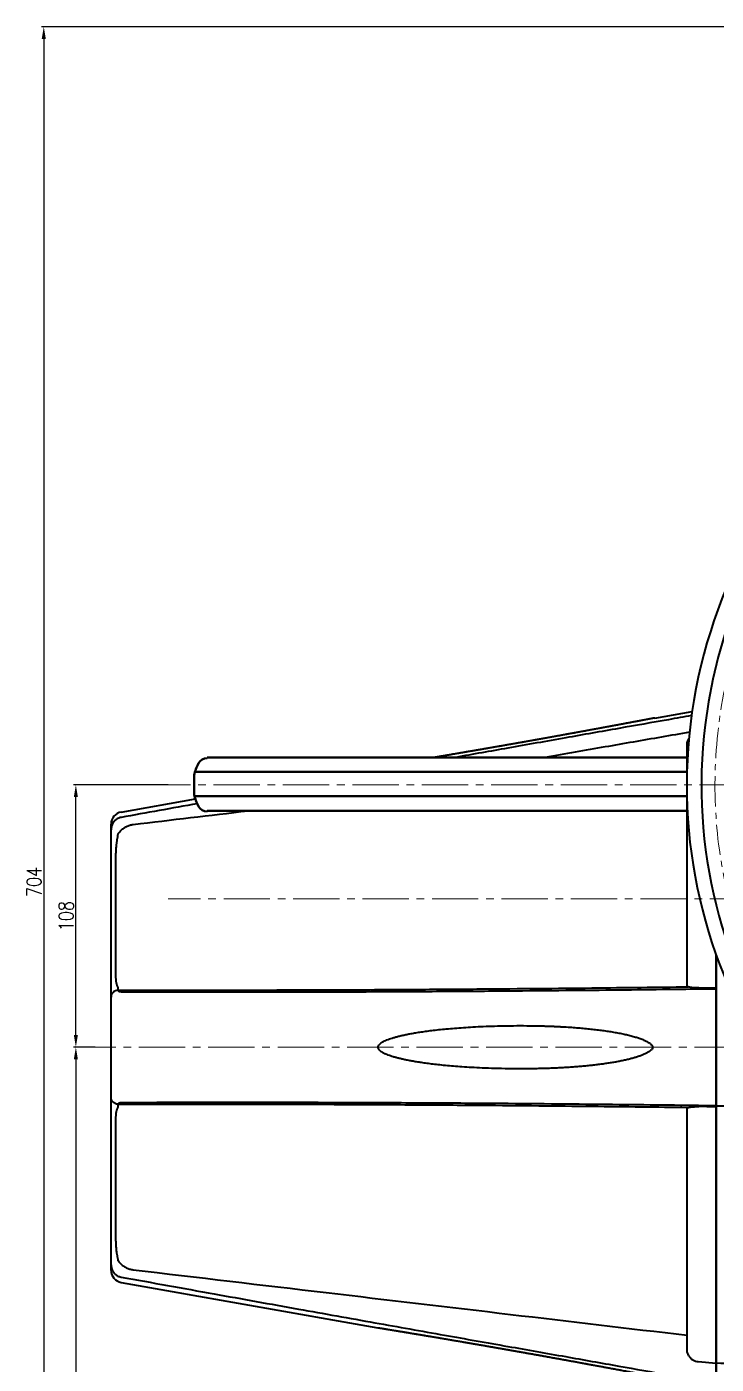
# Model space of a CAD drawing. Extents: x -12012 to 8795, y -497 to 32605.
# Drawn here: x -11266 to -10983, y 31244 to 31795 of the extents above; entities that cross this region are included whole.
import ezdxf

# ---------------------------------------------------------------- set-up
doc = ezdxf.new("R2010")
doc.units = 0
doc.header["$MEASUREMENT"] = 0
for name, pattern in [('ACAD_ISO10W100', [18, 12, -3, 0, -3]), ('CENTER', [2, 1.25, -0.25, 0.25, -0.25]), ('CENTER2', [28.575, 19.05, -3.175, 3.175, -3.175])]:
    doc.linetypes.add(name, pattern=pattern)
doc.layers.get('0').update_dxf_attribs({"linetype": 'CONTINUOUS', "lineweight": 35})
doc.layers.get('DEFPOINTS').update_dxf_attribs({"linetype": 'CONTINUOUS'})
for name, color, linetype, lineweight in [('1-中心线', 7, 'ACAD_ISO10W100', 9), ('1CEN', 4, 'CENTER2', 9), ('尺寸', 3, 'CONTINUOUS', 9), ('尺寸线', 3, 'CONTINUOUS', 15), ('粗实线', 7, 'CONTINUOUS', 40), ('细实线', 3, 'CONTINUOUS', 13)]:
    doc.layers.add(name, color=color, linetype=linetype, lineweight=lineweight)
doc.styles.add('STYLE1', font='txt.shx', dxfattribs={"width": 0.8, "height": 3, "bigfont": 'hzdx.shx'})
doc.dimstyles.new('工程标注', dxfattribs={"dimtxt": 6, "dimasz": 5, "dimexe": 1, "dimexo": 0, "dimgap": 1, "dimtad": 1, "dimdec": 0, "dimdsep": 46, "dimtxsty": 'STYLE1', "dimcen": 1, "dimclrd": 256, "dimclrt": 256, "dimadec": 0, "dimazin": 2, "dimtfac": 1, "dimtdec": 0, "dimtmove": 0, "dimatfit": 3, "dimfxl": 0, "dimtolj": 1, "dimarcsym": 0})

# ---------------------------------------------------------------- blocks, each defined once
blk = doc.blocks.new('*D360')
at = {"layer": 'DEFPOINTS', "color": 0, "ltscale": 10, "transparency": 16777216}
for p in [(-10785.55, 31794.72), (-11259.21, 31090.59), (-10785.55, 31090.59)]:
    blk.add_point(p, dxfattribs=at)
at = {"layer": '细实线', "color": 0, "lineweight": -2, "ltscale": 10, "transparency": 16777216}
for p, q in [((-10785.55, 31794.72), (-11260.21, 31794.72)), ((-10785.55, 31090.59), (-11260.21, 31090.59))]:
    blk.add_line(p, q, dxfattribs=at)
at = {"layer": '细实线', "lineweight": -2, "ltscale": 10, "transparency": 16777216}
blk.add_line((-11259.21, 31789.72), (-11259.21, 31095.59), dxfattribs=at)
at = {"layer": '细实线', "ltscale": 10, "transparency": 16777216}
for points in [[(-11260.04, 31789.72), (-11258.38, 31789.72), (-11259.21, 31794.72)], [(-11260.04, 31095.59), (-11258.38, 31095.59), (-11259.21, 31090.59)]]:
    blk.add_solid(points, dxfattribs=at)
at = {"layer": '细实线', "ltscale": 10, "transparency": 16777216, "insert": (-11263.21, 31442.66), "char_height": 3, "attachment_point": 5, "rotation": 90, "style": 'STYLE1'}
blk.add_mtext('\\A1;{\\H2x;704}', dxfattribs=at)
blk = doc.blocks.new('*D374')
at = {"layer": 'DEFPOINTS', "color": 0, "ltscale": 10, "transparency": 16777216}
for p in [(-11238, 31374.62), (-11246.01, 31090.59), (-11215.38, 31090.59)]:
    blk.add_point(p, dxfattribs=at)
at = {"layer": '尺寸', "color": 0, "lineweight": -2, "ltscale": 10, "transparency": 16777216}
for p, q in [((-11238, 31374.62), (-11247.01, 31374.62)), ((-11215.38, 31090.59), (-11247.01, 31090.59))]:
    blk.add_line(p, q, dxfattribs=at)
at = {"layer": '尺寸', "lineweight": -2, "ltscale": 10, "transparency": 16777216}
blk.add_line((-11246.01, 31369.62), (-11246.01, 31095.59), dxfattribs=at)
at = {"layer": '尺寸', "ltscale": 10, "transparency": 16777216}
for points in [[(-11246.85, 31369.62), (-11245.18, 31369.62), (-11246.01, 31374.62)], [(-11246.85, 31095.59), (-11245.18, 31095.59), (-11246.01, 31090.59)]]:
    blk.add_solid(points, dxfattribs=at)
at = {"layer": '尺寸', "ltscale": 10, "transparency": 16777216, "insert": (-11250.01, 31232.6), "char_height": 3, "attachment_point": 5, "rotation": 90, "style": 'STYLE1'}
blk.add_mtext('\\A1;{\\H2x;284}', dxfattribs=at)
blk = doc.blocks.new('*D375')
at = {"layer": 'DEFPOINTS', "color": 0, "ltscale": 10, "transparency": 16777216}
for p in [(-11246.01, 31482.66), (-11208.05, 31482.66), (-11238, 31374.62)]:
    blk.add_point(p, dxfattribs=at)
at = {"layer": '尺寸线', "color": 0, "lineweight": -2, "ltscale": 10, "transparency": 16777216}
for p, q in [((-11208.05, 31482.66), (-11247.01, 31482.66)), ((-11238, 31374.62), (-11247.01, 31374.62))]:
    blk.add_line(p, q, dxfattribs=at)
at = {"layer": '尺寸线', "lineweight": -2, "ltscale": 10, "transparency": 16777216}
blk.add_line((-11246.01, 31379.62), (-11246.01, 31477.66), dxfattribs=at)
at = {"layer": '尺寸线', "ltscale": 10, "transparency": 16777216}
for points in [[(-11246.84, 31477.66), (-11245.18, 31477.66), (-11246.01, 31482.66)], [(-11246.84, 31379.62), (-11245.18, 31379.62), (-11246.01, 31374.62)]]:
    blk.add_solid(points, dxfattribs=at)
at = {"layer": '尺寸线', "ltscale": 10, "transparency": 16777216, "insert": (-11250.01, 31428.64), "char_height": 3, "attachment_point": 5, "rotation": 90, "style": 'STYLE1'}
blk.add_mtext('\\A1;{\\H2x;108}', dxfattribs=at)

msp = doc.modelspace()

# ---------------------------------------------------------------- linework, layer by layer
at = {"color": 7, "linetype": 'Continuous'}
for p, q in [((-11007.821, 31510.154), (-10992.434, 31512.867)), ((-10994.518, 31399.818), (-10994.518, 31498.984)), ((-11227.386, 31471.439), (-11196.824, 31476.828)), ((-11231.518, 31282.717), (-11231.518, 31466.515)), ((-10982.518, 31412.531), (-10982.518, 31234.597)), ((-10982.518, 31240.616), (-10982.518, 31412.531)), ((-11228.687, 31399.077), (-11228.674, 31398.059)), ((-11054.05, 31383.384), (-11054.025, 31383.383)), ((-11121.762, 31374.616), (-11121.615, 31374.616)), ((-11054.006, 31365.848), (-11054.032, 31365.848)), ((-11228.674, 31351.172), (-11228.687, 31350.154)), ((-10994.518, 31250.241), (-10994.518, 31349.413)), ((-11227.386, 31277.793), (-11121.762, 31259.168)), ((-11121.762, 31259.168), (-11121.749, 31259.166)), ((-10989.954, 31245.198), (-10982.518, 31244.496))]:
    msp.add_line(p, q, dxfattribs=at)
for radius, start, end in [(209.08, 283.68546, 256.31454), (203.08, 284.00301, 255.99699)]:
    msp.add_arc((-10785.548, 31482.656), radius, start, end)
for centre, start, end in [((-11226.518, 31466.515), 100, 180), ((-11226.518, 31282.717), 180, 260)]:
    msp.add_arc(centre, 5, start, end, dxfattribs=at)
for points, knots in [([(-11007.938, 31510.125), (-11007.938, 31510.126), (-11007.986, 31510.147), (-11008.074, 31510.096), (-11008.213, 31510.083), (-11008.36, 31510.051), (-11008.525, 31510.021), (-11008.704, 31509.986), (-11008.895, 31509.95), (-11009.097, 31509.912), (-11009.308, 31509.872), (-11009.526, 31509.83), (-11009.752, 31509.788), (-11009.984, 31509.743), (-11010.182, 31509.706), (-11010.343, 31509.676), (-11010.465, 31509.652), (-11010.59, 31509.629), (-11010.715, 31509.605), (-11010.842, 31509.581), (-11010.969, 31509.557), (-11011.099, 31509.532), (-11011.229, 31509.508), (-11011.36, 31509.483), (-11011.493, 31509.458), (-11011.627, 31509.433), (-11011.761, 31509.407), (-11011.897, 31509.381), (-11012.034, 31509.355), (-11012.173, 31509.329), (-11012.312, 31509.303), (-11012.452, 31509.276), (-11012.593, 31509.25), (-11012.735, 31509.223), (-11012.879, 31509.196), (-11013.023, 31509.169), (-11013.168, 31509.141), (-11013.314, 31509.114), (-11013.461, 31509.086), (-11013.609, 31509.058), (-11013.758, 31509.03), (-11013.907, 31509.002), (-11014.058, 31508.973), (-11014.21, 31508.945), (-11014.362, 31508.916), (-11014.515, 31508.887), (-11014.669, 31508.858), (-11014.824, 31508.829), (-11014.979, 31508.8), (-11015.136, 31508.77), (-11015.293, 31508.741), (-11015.451, 31508.711), (-11015.61, 31508.681), (-11015.769, 31508.651), (-11015.93, 31508.621), (-11016.091, 31508.59), (-11016.253, 31508.56), (-11016.415, 31508.529), (-11016.578, 31508.499), (-11016.742, 31508.468), (-11016.907, 31508.437), (-11017.073, 31508.406), (-11017.239, 31508.375), (-11017.406, 31508.343), (-11017.573, 31508.312), (-11017.741, 31508.28), (-11017.91, 31508.249), (-11018.079, 31508.217), (-11018.25, 31508.185), (-11018.42, 31508.153), (-11018.592, 31508.121), (-11018.764, 31508.089), (-11018.936, 31508.056), (-11019.11, 31508.024), (-11019.283, 31507.991), (-11019.458, 31507.959), (-11019.633, 31507.926), (-11019.809, 31507.893), (-11019.985, 31507.86), (-11020.162, 31507.827), (-11020.339, 31507.794), (-11020.517, 31507.76), (-11020.695, 31507.727), (-11020.874, 31507.694), (-11021.054, 31507.66), (-11021.234, 31507.626), (-11021.414, 31507.593), (-11021.595, 31507.559), (-11021.777, 31507.525), (-11021.959, 31507.491), (-11022.141, 31507.457), (-11022.324, 31507.423), (-11022.508, 31507.389), (-11022.692, 31507.354), (-11022.876, 31507.32), (-11023.061, 31507.285), (-11023.246, 31507.251), (-11023.432, 31507.216), (-11023.618, 31507.182), (-11023.805, 31507.147), (-11023.992, 31507.112), (-11024.179, 31507.077), (-11024.367, 31507.042), (-11024.556, 31507.007), (-11024.744, 31506.972), (-11024.933, 31506.937), (-11025.123, 31506.902), (-11025.313, 31506.866), (-11025.503, 31506.831), (-11025.694, 31506.795), (-11025.885, 31506.76), (-11026.076, 31506.724), (-11026.268, 31506.689), (-11026.46, 31506.653), (-11026.652, 31506.618), (-11026.845, 31506.582), (-11027.038, 31506.546), (-11027.231, 31506.51), (-11027.425, 31506.474), (-11027.618, 31506.438), (-11027.813, 31506.402), (-11028.007, 31506.366), (-11028.202, 31506.33), (-11028.397, 31506.294), (-11028.592, 31506.258), (-11028.788, 31506.222), (-11028.984, 31506.186), (-11029.18, 31506.149), (-11029.377, 31506.113), (-11029.573, 31506.077), (-11029.771, 31506.04), (-11029.968, 31506.004), (-11030.166, 31505.967), (-11030.364, 31505.93), (-11030.563, 31505.894), (-11030.762, 31505.857), (-11030.962, 31505.82), (-11031.162, 31505.783), (-11031.362, 31505.746), (-11031.563, 31505.709), (-11031.765, 31505.672), (-11031.967, 31505.635), (-11032.17, 31505.597), (-11032.373, 31505.56), (-11032.577, 31505.522), (-11032.782, 31505.485), (-11032.987, 31505.447), (-11033.193, 31505.409), (-11033.4, 31505.371), (-11033.607, 31505.333), (-11033.816, 31505.295), (-11034.024, 31505.256), (-11034.234, 31505.218), (-11034.444, 31505.179), (-11034.656, 31505.14), (-11034.868, 31505.101), (-11035.081, 31505.062), (-11035.295, 31505.023), (-11035.509, 31504.984), (-11035.725, 31504.944), (-11035.941, 31504.904), (-11036.159, 31504.865), (-11036.377, 31504.825), (-11036.597, 31504.784), (-11036.817, 31504.744), (-11037.039, 31504.703), (-11037.261, 31504.663), (-11037.485, 31504.622), (-11037.71, 31504.581), (-11037.936, 31504.539), (-11038.163, 31504.498), (-11038.391, 31504.456), (-11038.62, 31504.414), (-11038.851, 31504.372), (-11039.082, 31504.33), (-11039.315, 31504.287), (-11039.549, 31504.245), (-11039.785, 31504.202), (-11040.022, 31504.159), (-11040.26, 31504.115), (-11040.499, 31504.072), (-11040.74, 31504.028), (-11040.982, 31503.984), (-11041.226, 31503.939), (-11041.471, 31503.895), (-11041.718, 31503.85), (-11041.967, 31503.804), (-11042.218, 31503.759), (-11042.472, 31503.713), (-11042.727, 31503.666), (-11042.984, 31503.62), (-11043.244, 31503.573), (-11043.505, 31503.525), (-11043.768, 31503.477), (-11044.034, 31503.429), (-11044.301, 31503.381), (-11044.57, 31503.332), (-11044.84, 31503.283), (-11045.113, 31503.234), (-11045.387, 31503.184), (-11045.664, 31503.134), (-11045.941, 31503.084), (-11046.221, 31503.033), (-11046.502, 31502.982), (-11046.784, 31502.931), (-11047.068, 31502.88), (-11047.354, 31502.828), (-11047.641, 31502.777), (-11047.93, 31502.725), (-11048.22, 31502.672), (-11048.511, 31502.62), (-11048.803, 31502.567), (-11049.097, 31502.514), (-11049.393, 31502.461), (-11049.689, 31502.407), (-11049.987, 31502.354), (-11050.285, 31502.3), (-11050.585, 31502.246), (-11050.886, 31502.192), (-11051.188, 31502.138), (-11051.491, 31502.084), (-11051.795, 31502.029), (-11052.1, 31501.974), (-11052.406, 31501.919), (-11052.713, 31501.864), (-11053.02, 31501.809), (-11053.329, 31501.754), (-11053.638, 31501.699), (-11053.948, 31501.643), (-11054.259, 31501.588), (-11054.571, 31501.532), (-11054.884, 31501.476), (-11055.198, 31501.42), (-11055.513, 31501.363), (-11055.829, 31501.307), (-11056.146, 31501.25), (-11056.464, 31501.194), (-11056.784, 31501.137), (-11057.104, 31501.08), (-11057.425, 31501.022), (-11057.747, 31500.965), (-11058.071, 31500.907), (-11058.396, 31500.85), (-11058.721, 31500.792), (-11059.048, 31500.734), (-11059.377, 31500.675), (-11059.706, 31500.617), (-11060.037, 31500.558), (-11060.369, 31500.499), (-11060.702, 31500.44), (-11061.036, 31500.381), (-11061.372, 31500.321), (-11061.709, 31500.262), (-11062.048, 31500.202), (-11062.387, 31500.142), (-11062.729, 31500.081), (-11063.071, 31500.021), (-11063.415, 31499.96), (-11063.76, 31499.899), (-11064.107, 31499.838), (-11064.455, 31499.776), (-11064.805, 31499.715), (-11065.156, 31499.653), (-11065.509, 31499.591), (-11065.863, 31499.528), (-11066.219, 31499.465), (-11066.577, 31499.403), (-11066.935, 31499.34), (-11067.296, 31499.276), (-11067.658, 31499.213), (-11068.021, 31499.149), (-11068.387, 31499.085), (-11068.753, 31499.02), (-11069.122, 31498.956), (-11069.492, 31498.891), (-11069.864, 31498.826), (-11070.237, 31498.76), (-11070.612, 31498.695), (-11070.989, 31498.629), (-11071.367, 31498.563), (-11071.747, 31498.496), (-11072.129, 31498.43), (-11072.513, 31498.363), (-11072.898, 31498.296), (-11073.285, 31498.228), (-11073.674, 31498.16), (-11074.064, 31498.092), (-11074.457, 31498.024), (-11074.851, 31497.955), (-11075.247, 31497.887), (-11075.644, 31497.818), (-11076.044, 31497.748), (-11076.445, 31497.678), (-11076.849, 31497.609), (-11077.254, 31497.538), (-11077.661, 31497.468), (-11078.07, 31497.397), (-11078.481, 31497.326), (-11078.894, 31497.254), (-11079.308, 31497.183), (-11079.725, 31497.111), (-11080.144, 31497.038), (-11080.565, 31496.966), (-11080.988, 31496.893), (-11081.412, 31496.82), (-11081.839, 31496.746), (-11082.268, 31496.672), (-11082.699, 31496.598), (-11083.133, 31496.524), (-11083.568, 31496.449), (-11084.006, 31496.374), (-11084.445, 31496.298), (-11084.887, 31496.222), (-11085.331, 31496.146), (-11085.778, 31496.07), (-11086.226, 31495.993), (-11086.677, 31495.916), (-11087.13, 31495.838), (-11087.585, 31495.761), (-11088.043, 31495.682), (-11088.503, 31495.604), (-11088.965, 31495.525), (-11089.43, 31495.446), (-11089.897, 31495.366), (-11090.367, 31495.286), (-11090.839, 31495.206), (-11091.314, 31495.125), (-11091.791, 31495.044), (-11092.271, 31494.963), (-11092.754, 31494.881), (-11093.239, 31494.799), (-11093.727, 31494.716), (-11094.218, 31494.633), (-11094.712, 31494.549), (-11095.209, 31494.465), (-11095.709, 31494.381), (-11096.211, 31494.296), (-11096.717, 31494.211), (-11097.226, 31494.125), (-11097.738, 31494.039), (-11098.089, 31493.98), (-11098.27, 31493.949), (-11098.278, 31493.948)], [0, 0, 0, 0, 0.0010432, 0.1420207, 0.2720265, 0.4230043, 0.5918939, 0.7753627, 0.9708877, 1.1764627, 1.391069, 1.6138285, 1.8438524, 2.0804276, 2.3231775, 2.4467526, 2.5717297, 2.6980579, 2.8256861, 2.9545858, 3.0847396, 3.2161285, 3.3487329, 3.4825318, 3.617503, 3.7536231, 3.8908679, 4.0292208, 4.168674, 4.3092193, 4.4508477, 4.5935497, 4.7372994, 4.8820645, 5.0278255, 5.1745634, 5.3222658, 5.4709217, 5.62052, 5.7710489, 5.9224962, 6.0748494, 6.2280952, 6.38222, 6.5372106, 6.6930573, 6.8497517, 7.0072849, 7.1656478, 7.3248311, 7.4848252, 7.6456201, 7.8072056, 7.9695712, 8.1327075, 8.296607, 8.4612624, 8.6266662, 8.7928107, 8.9596881, 9.1272903, 9.295609, 9.4646347, 9.634358, 9.8047699, 9.9758626, 10.1476288, 10.3200612, 10.4931521, 10.6668939, 10.841279, 11.0162993, 11.1919471, 11.3682143, 11.5450926, 11.7225741, 11.9006517, 12.0793185, 12.2585675, 12.4383919, 12.6187846, 12.7997385, 12.9812463, 13.1633009, 13.3458949, 13.5290211, 13.7126719, 13.8968402, 14.0815193, 14.2667027, 14.4523837, 14.6385558, 14.8252121, 15.0123461, 15.1999509, 15.3880197, 15.5765456, 15.7655218, 15.9549414, 16.1447973, 16.3350831, 16.5257924, 16.7169188, 16.9084558, 17.100397, 17.2927361, 17.4854663, 17.6785814, 17.8720746, 18.0659394, 18.2601693, 18.4547575, 18.6496976, 18.844983, 19.0406075, 19.2365649, 19.4328488, 19.629453, 19.8263711, 20.0235969, 20.221124, 20.4189461, 20.6170567, 20.8154495, 21.0141182, 21.2130562, 21.4122644, 21.6117601, 21.8115631, 22.0116933, 22.2121703, 22.4130141, 22.6142444, 22.8158811, 23.0179441, 23.220453, 23.4234279, 23.6268886, 23.8308548, 24.0353464, 24.2403833, 24.4459853, 24.6521725, 24.8589648, 25.0663824, 25.2744453, 25.4831735, 25.6925871, 25.9027063, 26.113551, 26.3251413, 26.5374973, 26.750639, 26.9645865, 27.17936, 27.3949793, 27.6114646, 27.8288361, 28.0471138, 28.266318, 28.486469, 28.7075868, 28.9296918, 29.1528041, 29.376944, 29.6021316, 29.8283871, 30.0557307, 30.2841826, 30.513763, 30.7444921, 30.9763901, 31.209477, 31.4437732, 31.679299, 31.9160746, 32.1541202, 32.3934563, 32.634103, 32.8760807, 33.1194096, 33.3641104, 33.6102423, 33.8579276, 34.1072951, 34.3584732, 34.6115906, 34.8667757, 35.1241128, 35.3835814, 35.6451462, 35.9087716, 36.1744221, 36.4420621, 36.7116561, 36.9831685, 37.2565637, 37.531806, 37.8088598, 38.0876894, 38.3682592, 38.6505333, 38.9344761, 39.2200518, 39.5072246, 39.7959588, 40.0862188, 40.3779686, 40.6711727, 40.9657953, 41.2618004, 41.5591525, 41.8578156, 42.1577538, 42.4589314, 42.7613125, 43.0648612, 43.3695416, 43.6753178, 43.9821539, 44.290014, 44.5988623, 44.9086628, 45.2193797, 45.5309772, 45.8434372, 46.1567738, 46.4710047, 46.7861475, 47.10222, 47.4192398, 47.7372245, 48.0561919, 48.3761596, 48.6971451, 49.0191663, 49.3422407, 49.666386, 49.99162, 50.3179603, 50.6454247, 50.9740306, 51.3037959, 51.6347382, 51.9668751, 52.3002243, 52.6348034, 52.97063, 53.3077219, 53.6460965, 53.9857715, 54.3267645, 54.6690931, 55.012775, 55.3578277, 55.7042688, 56.0521159, 56.4013867, 56.7520986, 57.1042692, 57.4579161, 57.8130567, 58.1697055, 58.5278748, 58.8875766, 59.2488228, 59.6116256, 59.975997, 60.3419488, 60.7094932, 61.0786421, 61.4494074, 61.8218011, 62.1958351, 62.5715213, 62.9488716, 63.3278979, 63.708612, 64.0910259, 64.4751513, 64.8610001, 65.248584, 65.6379149, 66.0290045, 66.4218647, 66.8165069, 67.212943, 67.6111845, 68.0112431, 68.4131303, 68.8168577, 69.2224367, 69.6298791, 70.0391963, 70.4504041, 70.8635206, 71.2785643, 71.6955536, 72.1145066, 72.5354416, 72.9583766, 73.3833297, 73.8103189, 74.2393623, 74.6704777, 75.103683, 75.5389961, 75.9764349, 76.416017, 76.8577601, 77.3016817, 77.7477991, 78.1961297, 78.6466905, 79.0994988, 79.5545716, 80.0119259, 80.4715788, 80.933547, 81.3978469, 81.864495, 82.3335103, 82.8049311, 83.2788033, 83.7551727, 84.234085, 84.7155855, 85.1997191, 85.6865304, 86.1760635, 86.6683625, 87.1634713, 87.6614334, 88.1622923, 88.6660903, 89.1728691, 89.6826701, 90.1955343, 90.7115025, 91.2306148, 91.7529104, 91.7799984, 91.7799984, 91.7799984, 91.7799984]), ([(-11007.872, 31510.144), (-11007.904, 31510.138), (-11008.081, 31510.105), (-11008.475, 31510.03), (-11009.103, 31509.91), (-11009.897, 31509.76), (-11010.83, 31509.583), (-11011.892, 31509.382), (-11013.084, 31509.156), (-11014.417, 31508.905), (-11015.91, 31508.624), (-11017.583, 31508.309), (-11019.445, 31507.96), (-11021.502, 31507.575), (-11023.756, 31507.154), (-11026.211, 31506.697), (-11028.875, 31506.204), (-11031.763, 31505.67), (-11034.902, 31505.093), (-11038.319, 31504.466), (-11042.039, 31503.788), (-11046.079, 31503.055), (-11050.457, 31502.266), (-11055.223, 31501.411), (-11060.433, 31500.484), (-11066.022, 31499.496), (-11071.7, 31498.5), (-11077.071, 31497.566), (-11081.877, 31496.736), (-11086.107, 31496.01), (-11089.89, 31495.364), (-11093.33, 31494.78), (-11096.088, 31494.314), (-11097.701, 31494.043), (-11098.266, 31493.948)], [0, 0, 0, 0, 0.0965237, 0.5412395, 1.2036037, 2.0135677, 2.9663792, 4.0511681, 5.2578353, 6.606089, 8.1188193, 9.8167913, 11.7112394, 13.8034817, 16.0952616, 18.5905771, 21.2947113, 24.2218469, 27.4023861, 30.8684689, 34.6448638, 38.7458695, 43.1861797, 47.9907999, 53.272576, 59.0609987, 65.0178892, 70.5680319, 75.4144693, 79.6498464, 83.4428214, 86.9265925, 90.1180299, 91.8346977, 91.8346977, 91.8346977, 91.8346977]), ([(-10992.678, 31511.147), (-10995.842, 31510.588), (-11005.798, 31508.829), (-11023.062, 31505.776), (-11045.102, 31501.872), (-11067.49, 31497.899), (-11082.567, 31495.218), (-11089.706, 31493.948)], [9.8095576, 9.8095576, 9.8095576, 9.8095576, 19.4487209, 40.1388789, 62.4071446, 86.5972612, 108.3504708, 108.3504708, 108.3504708, 108.3504708]), ([(-10993.505, 31504.297), (-10997.367, 31503.625), (-11008.96, 31501.607), (-11028.756, 31498.159), (-11044.69, 31495.379), (-11052.891, 31493.948)], [10.1821235, 10.1821235, 10.1821235, 10.1821235, 21.9396006, 45.4866387, 70.4629911, 70.4629911, 70.4629911, 70.4629911]), ([(-11228.674, 31398.059), (-11222.173, 31398.185), (-11199.544, 31398.14), (-11166.428, 31398.164), (-11134.86, 31398.263), (-11106.19, 31398.413), (-11080.084, 31398.597), (-11056.203, 31398.803), (-11034.21, 31399.023), (-11013.765, 31399.253), (-11000.614, 31399.415), (-10994.239, 31399.497)], [4.9944955, 4.9944955, 4.9944955, 4.9944955, 38.1910904, 72.8835753, 104.3405291, 132.8980515, 158.8928646, 182.6621423, 204.5433421, 224.8740632, 244.0001113, 244.0001113, 244.0001113, 244.0001113])]:
    msp.add_open_spline(points, degree=3, knots=knots, dxfattribs=at)
for points, start_tangent, end_tangent in [([(-11007.821, 31510.154), (-11007.872, 31510.144)], (-0.9823958, -0.1868112), (-0.9823969, -0.1868056)), ([(-10994.518, 31498.956), (-10994.332, 31500.385), (-10993.819, 31501.647)], (0, 1), (0.4924729, 0.8703278)), ([(-11227.386, 31469.217), (-11228.693, 31468.79), (-11229.846, 31468.004), (-11230.746, 31466.916), (-11231.32, 31465.609)], (-0.9849436, -0.1728763), (-0.2717346, -0.9623722)), ([(-11231.32, 31465.609), (-11231.518, 31464.174)], (-0.2717346, -0.9623722), (-0.0000024, -1)), ([(-11228.687, 31462.372), (-11228.926, 31461.166), (-11229.13, 31460.016), (-11229.29, 31458.948), (-11229.409, 31457.978), (-11229.493, 31457.106), (-11229.552, 31456.32), (-11229.592, 31455.612), (-11229.617, 31454.974), (-11229.633, 31454.393), (-11229.641, 31453.86), (-11229.643, 31453.364)], (-0.2017699, -0.9794329), (-0.0000209, -1)), ([(-11228.687, 31462.372), (-11227.622, 31463.673), (-11226.445, 31464.715), (-11225.18, 31465.504), (-11223.838, 31466.049), (-11222.424, 31466.348)], (0.5710194, 0.8209366), (0.9931186, 0.1171126)), ([(-11229.643, 31453.364), (-11229.643, 31445.111), (-11229.643, 31437.189), (-11229.643, 31429.774), (-11229.643, 31422.636), (-11229.643, 31415.612), (-11229.643, 31409.08), (-11229.643, 31403.624)], (-0.0000012, -1), (0.0000024, -1)), ([(-11229.643, 31403.624), (-11229.641, 31403.366), (-11229.635, 31403.094), (-11229.622, 31402.804), (-11229.602, 31402.492), (-11229.571, 31402.154), (-11229.527, 31401.788), (-11229.464, 31401.391), (-11229.377, 31400.964), (-11229.26, 31400.508), (-11229.107, 31400.03), (-11228.914, 31399.545), (-11228.687, 31399.077)], (0.0000372, -1), (0.4759237, -0.8794866)), ([(-11228.674, 31398.059), (-11229.773, 31397.803), (-11230.694, 31397.179), (-11231.304, 31396.277), (-11231.518, 31395.225)], (-0.9987918, -0.0491422), (0.0000022, -1)), ([(-11228.674, 31398.059), (-11228.591, 31397.864), (-11228.36, 31397.7), (-11227.997, 31397.577), (-11227.534, 31397.5), (-11227.012, 31397.473)], (0.0137278, -0.9999058), (0.9999932, -0.0036887)), ([(-11227.012, 31397.473), (-11188.821, 31397.388), (-11154.129, 31397.411), (-11122.672, 31397.509), (-11094.115, 31397.658), (-11068.12, 31397.841), (-11044.352, 31398.046), (-11022.472, 31398.265), (-11002.143, 31398.493), (-10983.018, 31398.728)], (0.9999926, -0.0038511), (0.9999174, 0.0128538)), ([(-10993.819, 31399.356), (-10994.332, 31399.553), (-10994.518, 31399.818)], (-0.9697543, 0.244083), (0, 1)), ([(-10989.668, 31399.026), (-10991.069, 31399.07), (-10992.227, 31399.136), (-10993.121, 31399.228), (-10993.819, 31399.356)], (-0.9996676, 0.0257806), (-0.9697389, 0.2441444)), ([(-10989.668, 31399.026), (-10986.345, 31399.092), (-10983.018, 31399.158)], (0.999802, 0.0198984), (0.9998014, 0.0199271)), ([(-11121.615, 31374.616), (-11121.477, 31375.215), (-11121.09, 31375.787), (-11120.504, 31376.316), (-11119.79, 31376.789), (-11118.968, 31377.224), (-11118.036, 31377.638), (-11116.994, 31378.035), (-11115.854, 31378.416), (-11114.627, 31378.781), (-11113.301, 31379.133), (-11111.858, 31379.48), (-11110.275, 31379.824), (-11108.531, 31380.167), (-11106.604, 31380.51), (-11104.473, 31380.853), (-11102.12, 31381.194), (-11099.531, 31381.529), (-11096.692, 31381.856), (-11093.586, 31382.17), (-11090.208, 31382.466), (-11086.565, 31382.738), (-11082.64, 31382.98), (-11078.387, 31383.187), (-11073.744, 31383.353), (-11068.675, 31383.464), (-11063.226, 31383.504), (-11057.616, 31383.459), (-11054.05, 31383.384)], (-0.0011604, 0.9999993), (0.999658, -0.0261499)), ([(-11054.05, 31383.384), (-11053.266, 31383.363), (-11051.683, 31383.313), (-11050.138, 31383.256), (-11048.624, 31383.193), (-11047.134, 31383.122), (-11045.666, 31383.044), (-11044.219, 31382.96), (-11042.796, 31382.869), (-11041.396, 31382.772), (-11040.019, 31382.668), (-11038.668, 31382.558), (-11037.341, 31382.442), (-11036.04, 31382.32), (-11034.764, 31382.192), (-11033.51, 31382.058), (-11032.279, 31381.919), (-11031.068, 31381.772), (-11029.876, 31381.62), (-11028.702, 31381.461), (-11027.545, 31381.294), (-11026.404, 31381.12), (-11025.278, 31380.938), (-11024.17, 31380.748), (-11023.081, 31380.551), (-11022.014, 31380.345), (-11020.972, 31380.132), (-11019.956, 31379.911), (-11018.969, 31379.683), (-11018.014, 31379.447), (-11017.092, 31379.205), (-11016.207, 31378.955), (-11015.36, 31378.7), (-11014.551, 31378.437), (-11013.775, 31378.166), (-11013.03, 31377.883), (-11012.312, 31377.585), (-11011.622, 31377.269), (-11010.962, 31376.93), (-11010.34, 31376.565), (-11009.762, 31376.165), (-11009.251, 31375.722), (-11008.853, 31375.234), (-11008.65, 31374.691), (-11008.648, 31374.615)], (0.9996583, -0.0261396), (-0.014683, -0.9998922)), ([(-11054.032, 31365.848), (-11057.179, 31365.78), (-11062.44, 31365.729), (-11068.012, 31365.758), (-11073.652, 31365.876), (-11078.768, 31366.06), (-11083.219, 31366.284), (-11087.134, 31366.533), (-11090.671, 31366.803), (-11093.938, 31367.095), (-11096.932, 31367.401), (-11099.637, 31367.715), (-11102.081, 31368.032), (-11104.308, 31368.353), (-11106.346, 31368.677), (-11108.213, 31369.005), (-11109.921, 31369.335), (-11111.484, 31369.667), (-11112.914, 31370.002), (-11114.221, 31370.339), (-11115.417, 31370.68), (-11116.515, 31371.03), (-11117.523, 31371.391), (-11118.445, 31371.767), (-11119.278, 31372.161), (-11120.015, 31372.579), (-11120.645, 31373.026), (-11121.147, 31373.51), (-11121.486, 31374.035), (-11121.615, 31374.616)], (-0.9996567, -0.0262013), (0.0047408, 0.9999888)), ([(-11008.647, 31374.615), (-11008.786, 31374.115), (-11009.119, 31373.649), (-11009.55, 31373.236), (-11010.018, 31372.88), (-11010.502, 31372.565), (-11011.005, 31372.278), (-11011.54, 31372.003), (-11012.108, 31371.736), (-11012.697, 31371.483), (-11013.305, 31371.241), (-11013.934, 31371.008), (-11014.586, 31370.782), (-11015.262, 31370.562), (-11015.965, 31370.347), (-11016.698, 31370.136), (-11017.457, 31369.929), (-11018.241, 31369.727), (-11019.049, 31369.53), (-11019.878, 31369.338), (-11020.727, 31369.151), (-11021.596, 31368.97), (-11022.482, 31368.794), (-11023.384, 31368.624), (-11024.302, 31368.46), (-11025.233, 31368.301), (-11026.176, 31368.147), (-11027.131, 31367.999), (-11028.096, 31367.857), (-11029.074, 31367.719), (-11030.063, 31367.587), (-11031.066, 31367.459), (-11032.082, 31367.336), (-11033.113, 31367.217), (-11034.158, 31367.103), (-11035.22, 31366.992), (-11036.298, 31366.886), (-11037.394, 31366.785), (-11038.508, 31366.687), (-11039.639, 31366.593), (-11040.788, 31366.504), (-11041.954, 31366.42), (-11043.136, 31366.34), (-11044.335, 31366.264), (-11045.55, 31366.193), (-11046.781, 31366.127), (-11048.027, 31366.066), (-11049.288, 31366.01), (-11050.569, 31365.958), (-11051.873, 31365.912), (-11053.206, 31365.871), (-11054.032, 31365.848)], (-0.000592, -0.9999998), (-0.9996566, -0.026205)), ([(-11228.674, 31351.172), (-11229.773, 31351.429), (-11230.694, 31352.052), (-11231.304, 31352.955), (-11231.518, 31354.007)], (-0.998793, 0.0491186), (0.0000836, 1)), ([(-11227.012, 31351.758), (-11227.534, 31351.731), (-11227.997, 31351.655), (-11228.36, 31351.531), (-11228.591, 31351.368), (-11228.674, 31351.172)], (-0.9999932, -0.0036885), (-0.0137311, -0.9999057)), ([(-10982.518, 31350.503), (-11002.143, 31350.739), (-11022.472, 31350.967), (-11044.352, 31351.185), (-11068.121, 31351.39), (-11094.115, 31351.573), (-11122.672, 31351.722), (-11154.129, 31351.821), (-11188.821, 31351.844), (-11227.012, 31351.758)], (-0.9999174, 0.0128538), (-0.9999926, -0.0038511)), ([(-11228.687, 31350.154), (-11228.915, 31349.685), (-11229.109, 31349.196), (-11229.263, 31348.713), (-11229.38, 31348.256), (-11229.466, 31347.829), (-11229.528, 31347.434), (-11229.572, 31347.071), (-11229.602, 31346.736), (-11229.622, 31346.427), (-11229.635, 31346.139), (-11229.641, 31345.867), (-11229.643, 31345.607)], (-0.4759063, -0.879496), (-0.0000383, -1)), ([(-10994.239, 31349.734), (-11013.364, 31349.97), (-11033.693, 31350.198), (-11055.573, 31350.417), (-11079.342, 31350.622), (-11105.336, 31350.805), (-11133.893, 31350.954), (-11165.35, 31351.052), (-11200.042, 31351.075), (-11228.676, 31351.023)], (-0.9999174, 0.0128538), (-0.9999926, -0.0038511)), ([(-10994.518, 31349.413), (-10994.332, 31349.678), (-10993.819, 31349.875)], (0, 1), (0.9697543, 0.244083)), ([(-10993.819, 31349.875), (-10993.441, 31349.954), (-10992.953, 31350.025), (-10992.334, 31350.087), (-10991.576, 31350.137), (-10990.685, 31350.176), (-10989.668, 31350.205)], (0.9697389, 0.2441443), (0.9996676, 0.0257798)), ([(-10982.518, 31350.025), (-10986.345, 31350.139), (-10989.668, 31350.205)], (-0.9998014, 0.0199271), (-0.999802, 0.0198984)), ([(-10982.518, 31350.503), (-10971.966, 31350.674), (-10962.402, 31350.874)], (1, -0.0002979), (0.9996205, 0.027547)), ([(-11229.643, 31345.607), (-11229.643, 31340.147), (-11229.643, 31333.601), (-11229.643, 31326.588), (-11229.643, 31319.461), (-11229.643, 31312.055), (-11229.643, 31304.147), (-11229.643, 31295.868)], (-0.0000019, -1), (0.0000013, -1)), ([(-11229.643, 31295.868), (-11229.641, 31295.417), (-11229.634, 31294.927), (-11229.622, 31294.392), (-11229.6, 31293.805), (-11229.568, 31293.161), (-11229.52, 31292.455), (-11229.453, 31291.681), (-11229.361, 31290.836), (-11229.238, 31289.915), (-11229.081, 31288.926), (-11228.894, 31287.896), (-11228.687, 31286.86)], (0.0000208, -1), (0.2018643, -0.9794135)), ([(-11222.424, 31282.883), (-11223.838, 31283.182), (-11225.18, 31283.727), (-11226.445, 31284.516), (-11227.622, 31285.558), (-11228.687, 31286.86)], (-0.9931187, 0.117112), (-0.5710194, 0.8209366)), ([(-11231.518, 31285.057), (-11231.32, 31283.623)], (0.0000021, -1), (0.2717346, -0.9623722)), ([(-11231.32, 31283.623), (-11230.746, 31282.315), (-11229.846, 31281.227), (-11228.693, 31280.441), (-11227.386, 31280.015)], (0.2717346, -0.9623722), (0.9849435, -0.1728763)), ([(-10994.518, 31255.931), (-11067.132, 31264.51), (-11143, 31273.483), (-11222.424, 31282.883)], (-0.9930993, 0.1172768), (-0.9930635, 0.1175794)), ([(-11227.386, 31280.015), (-11189.166, 31273.094), (-11154.44, 31266.848), (-11122.938, 31261.209), (-11094.333, 31256.107), (-11068.289, 31251.475), (-11044.471, 31247.249), (-11022.544, 31243.365), (-11002.17, 31239.761), (-10982.518, 31236.46)], (0.983871, -0.1788795), (0.9847741, -0.1738387)), ([(-11121.744, 31259.165), (-11121.64, 31259.148), (-11121.292, 31259.092)], (0.9877633, -0.1559604), (0.9871937, -0.1595262)), ([(-11121.706, 31259.159), (-11121.57, 31259.137), (-11121.418, 31259.112), (-11121.293, 31259.092), (-11121.153, 31259.069), (-11121.077, 31259.057)], (-0.1473793, -0.98908), (0.9870116, -0.1606489)), ([(-11121.292, 31259.092), (-11120.783, 31259.009), (-11120.127, 31258.902), (-11119.347, 31258.775), (-11118.47, 31258.632), (-11117.501, 31258.474), (-11116.434, 31258.299), (-11115.259, 31258.106), (-11113.964, 31257.894), (-11112.542, 31257.66), (-11110.986, 31257.403), (-11109.293, 31257.123), (-11107.455, 31256.819), (-11105.458, 31256.487), (-11103.286, 31256.125), (-11100.921, 31255.729), (-11098.349, 31255.298), (-11095.559, 31254.827), (-11092.543, 31254.317), (-11089.281, 31253.763), (-11085.741, 31253.158), (-11081.896, 31252.498), (-11077.732, 31251.779), (-11073.234, 31250.997), (-11068.32, 31250.138), (-11062.917, 31249.186), (-11057.212, 31248.174), (-11051.608, 31247.172), (-11046.501, 31246.252), (-11041.996, 31245.435), (-11037.966, 31244.7), (-11034.357, 31244.038), (-11031.14, 31243.446), (-11028.246, 31242.911), (-11025.608, 31242.422), (-11023.161, 31241.966), (-11020.885, 31241.541), (-11018.811, 31241.153), (-11016.939, 31240.801), (-11015.256, 31240.484), (-11013.753, 31240.201), (-11012.415, 31239.948), (-11011.22, 31239.722), (-11010.148, 31239.519), (-11009.215, 31239.342), (-11008.486, 31239.204), (-11008, 31239.111), (-11007.867, 31239.086)], (0.9871937, -0.1595262), (0.9823999, -0.1867898)), ([(-11121.077, 31259.057), (-11120.997, 31259.044), (-11120.827, 31259.016), (-11120.645, 31258.986), (-11120.55, 31258.971)], (0.9870116, -0.1606489), (0.9869906, -0.160778)), ([(-11120.55, 31258.971), (-11120.452, 31258.955), (-11120.248, 31258.922), (-11120.036, 31258.887), (-11119.816, 31258.851), (-11119.589, 31258.814), (-11119.356, 31258.776), (-11119.117, 31258.737), (-11118.995, 31258.717), (-11118.872, 31258.697), (-11118.748, 31258.677), (-11118.623, 31258.656), (-11118.496, 31258.636), (-11118.368, 31258.615), (-11118.239, 31258.594), (-11118.109, 31258.572), (-11117.977, 31258.551), (-11117.845, 31258.529), (-11117.711, 31258.508), (-11117.577, 31258.485), (-11117.441, 31258.463), (-11117.304, 31258.441), (-11117.167, 31258.418), (-11117.028, 31258.396), (-11116.889, 31258.373), (-11116.748, 31258.35), (-11116.607, 31258.327), (-11116.464, 31258.303), (-11116.321, 31258.28), (-11116.177, 31258.256), (-11116.032, 31258.233), (-11115.886, 31258.209), (-11115.738, 31258.184), (-11115.59, 31258.16), (-11115.44, 31258.135), (-11115.29, 31258.111), (-11115.138, 31258.086), (-11114.984, 31258.061), (-11114.83, 31258.035), (-11114.674, 31258.01), (-11114.516, 31257.984), (-11114.357, 31257.958), (-11114.197, 31257.931), (-11114.035, 31257.905), (-11113.872, 31257.878), (-11113.706, 31257.851), (-11113.54, 31257.823), (-11113.371, 31257.795), (-11113.201, 31257.767), (-11113.028, 31257.739), (-11112.854, 31257.71), (-11112.678, 31257.681), (-11112.5, 31257.652), (-11112.319, 31257.622), (-11112.136, 31257.592), (-11111.95, 31257.561), (-11111.761, 31257.53), (-11111.57, 31257.498), (-11111.375, 31257.466), (-11111.178, 31257.434), (-11110.978, 31257.401), (-11110.775, 31257.367), (-11110.57, 31257.333), (-11110.362, 31257.299), (-11110.152, 31257.264), (-11109.939, 31257.229), (-11109.725, 31257.194), (-11109.508, 31257.158), (-11109.29, 31257.122), (-11109.07, 31257.085), (-11108.848, 31257.048), (-11108.624, 31257.011), (-11108.399, 31256.974), (-11108.172, 31256.936), (-11107.943, 31256.898), (-11107.713, 31256.86), (-11107.482, 31256.822), (-11107.248, 31256.783), (-11107.014, 31256.744), (-11106.777, 31256.705), (-11106.539, 31256.665), (-11106.299, 31256.625), (-11106.058, 31256.585), (-11105.815, 31256.545), (-11105.57, 31256.504), (-11105.324, 31256.463), (-11105.076, 31256.422), (-11104.826, 31256.38), (-11104.575, 31256.338), (-11104.322, 31256.296), (-11104.067, 31256.253), (-11103.81, 31256.211), (-11103.552, 31256.167), (-11103.292, 31256.124), (-11103.03, 31256.08), (-11102.766, 31256.036), (-11102.5, 31255.992), (-11102.232, 31255.947), (-11101.96, 31255.901), (-11101.685, 31255.855), (-11101.405, 31255.809), (-11101.122, 31255.761), (-11100.833, 31255.713), (-11100.539, 31255.663), (-11100.239, 31255.613), (-11099.932, 31255.562), (-11099.619, 31255.509), (-11099.301, 31255.455), (-11098.977, 31255.401), (-11098.648, 31255.346), (-11098.315, 31255.29), (-11097.979, 31255.233), (-11097.639, 31255.176), (-11097.296, 31255.118), (-11096.95, 31255.06), (-11096.601, 31255.001), (-11096.248, 31254.942), (-11095.893, 31254.882), (-11095.535, 31254.821), (-11095.174, 31254.76), (-11094.81, 31254.699), (-11094.443, 31254.637), (-11094.074, 31254.574), (-11093.702, 31254.511), (-11093.328, 31254.448), (-11092.951, 31254.384), (-11092.571, 31254.319), (-11092.189, 31254.255), (-11091.805, 31254.189), (-11091.419, 31254.124), (-11091.03, 31254.058), (-11090.64, 31253.991), (-11090.247, 31253.925), (-11089.852, 31253.857), (-11089.456, 31253.79), (-11089.057, 31253.722), (-11088.657, 31253.654), (-11088.255, 31253.585), (-11087.851, 31253.516), (-11087.445, 31253.447), (-11087.038, 31253.377), (-11086.629, 31253.307), (-11086.218, 31253.237), (-11085.805, 31253.166), (-11085.39, 31253.095), (-11084.973, 31253.024), (-11084.555, 31252.952), (-11084.134, 31252.88), (-11083.712, 31252.807), (-11083.287, 31252.734), (-11082.86, 31252.661), (-11082.431, 31252.587), (-11082, 31252.513), (-11081.567, 31252.438), (-11081.131, 31252.363), (-11080.693, 31252.288), (-11080.253, 31252.212), (-11079.811, 31252.135), (-11079.366, 31252.059), (-11078.919, 31251.981), (-11078.469, 31251.903), (-11078.017, 31251.825), (-11077.562, 31251.746), (-11077.105, 31251.667), (-11076.646, 31251.588), (-11076.183, 31251.507), (-11075.718, 31251.427), (-11075.251, 31251.345), (-11074.781, 31251.264), (-11074.308, 31251.181), (-11073.832, 31251.099), (-11073.354, 31251.015), (-11072.873, 31250.931), (-11072.389, 31250.847), (-11071.902, 31250.762), (-11071.412, 31250.676), (-11070.92, 31250.59), (-11070.424, 31250.504), (-11069.926, 31250.416), (-11069.424, 31250.329), (-11068.92, 31250.24), (-11068.413, 31250.151), (-11067.902, 31250.062), (-11067.389, 31249.971), (-11066.872, 31249.881), (-11066.353, 31249.789), (-11065.83, 31249.697), (-11065.304, 31249.605), (-11064.775, 31249.511), (-11064.242, 31249.417), (-11063.707, 31249.323), (-11063.168, 31249.228), (-11062.625, 31249.132), (-11062.08, 31249.035), (-11061.53, 31248.938), (-11060.977, 31248.84), (-11060.42, 31248.741), (-11059.86, 31248.642), (-11059.296, 31248.542), (-11058.728, 31248.441), (-11058.156, 31248.339), (-11057.58, 31248.236), (-11056.999, 31248.133), (-11056.415, 31248.029), (-11055.827, 31247.924), (-11055.234, 31247.818), (-11054.637, 31247.711), (-11054.035, 31247.604), (-11053.429, 31247.495), (-11052.818, 31247.386), (-11052.203, 31247.276), (-11051.583, 31247.164), (-11050.959, 31247.052), (-11050.33, 31246.939), (-11049.696, 31246.825), (-11049.058, 31246.71), (-11048.415, 31246.594), (-11047.768, 31246.478), (-11047.116, 31246.36), (-11046.46, 31246.241), (-11045.799, 31246.122), (-11045.133, 31246.001), (-11044.463, 31245.88), (-11043.788, 31245.758), (-11043.109, 31245.634), (-11042.425, 31245.51), (-11041.737, 31245.385), (-11041.044, 31245.259), (-11040.347, 31245.132), (-11039.644, 31245.004), (-11038.936, 31244.875), (-11038.223, 31244.744), (-11037.503, 31244.613), (-11036.776, 31244.48), (-11036.042, 31244.345), (-11035.3, 31244.209), (-11034.551, 31244.072), (-11033.792, 31243.932), (-11033.025, 31243.791), (-11032.248, 31243.648), (-11031.461, 31243.503), (-11030.664, 31243.356), (-11029.857, 31243.207), (-11029.038, 31243.056), (-11028.207, 31242.902), (-11027.363, 31242.746), (-11026.506, 31242.587), (-11025.632, 31242.424), (-11024.742, 31242.259), (-11023.834, 31242.09), (-11022.907, 31241.917), (-11021.959, 31241.74), (-11020.988, 31241.559), (-11019.994, 31241.373), (-11018.976, 31241.182), (-11017.931, 31240.987), (-11016.861, 31240.786), (-11015.771, 31240.581), (-11014.672, 31240.374), (-11013.573, 31240.166), (-11012.486, 31239.961), (-11011.427, 31239.761), (-11010.417, 31239.57), (-11009.483, 31239.393), (-11008.672, 31239.239), (-11008.067, 31239.124), (-11007.896, 31239.091)], (0.9869906, -0.160778), (0.9824406, -0.1865756)), ([(-10993.819, 31247.584), (-10994.332, 31248.846), (-10994.518, 31250.276)], (-0.492473, 0.8703277), (0, 1)), ([(-10993.819, 31247.584), (-10993.1, 31246.662), (-10992.18, 31245.933), (-10991.111, 31245.435), (-10989.954, 31245.198)], (0.5170526, -0.8559536), (0.996333, -0.0855603)), ([(-10887.481, 31250.01), (-10919.657, 31246.229), (-10951.781, 31244.39), (-10982.518, 31244.496)], (-0.989251, -0.1462275), (-0.9994296, 0.0337709))]:
    msp.add_spline(points, degree=3, dxfattribs=dict(at, start_tangent=start_tangent, end_tangent=end_tangent))
for points in [[(-10993.819, 31501.647), (-10993.798, 31501.685), (-10993.776, 31501.722), (-10993.754, 31501.759)], [(-10993.819, 31501.647), (-10993.798, 31501.682), (-10993.776, 31501.716), (-10993.755, 31501.751)], [(-11196.08, 31474.889), (-11206.517, 31473.004), (-11216.952, 31471.114), (-11227.386, 31469.217)], [(-11222.424, 31466.348), (-11206.657, 31468.215), (-11190.889, 31470.082), (-11175.122, 31471.948)]]:
    msp.add_open_spline(points, degree=3, dxfattribs=at)
at = {"layer": '1-中心线', "color": 1, "linetype": 'CENTER', "ltscale": 10}
msp.add_arc((-10785.548, 31482.656), 197.48, 283.68546, 256.31454, dxfattribs=at)
at = {"layer": '1CEN', "color": 1}
for p, q in [((-10513.103, 31482.656), (-11208.049, 31482.656)), ((-10508.91, 31435.656), (-11208.049, 31435.656)), ((-10658.13, 31374.616), (-11237.997, 31374.616))]:
    msp.add_line(p, q, dxfattribs=at)
at = {"layer": '粗实线'}
for p, q in [((-11192.007, 31493.948), (-10994.323, 31493.948)), ((-11197.314, 31478.656), (-11197.314, 31486.656)), ((-11197.07, 31487.948), (-10994.561, 31487.948)), ((-10994.575, 31477.948), (-11197.07, 31477.948)), ((-10994.354, 31471.949), (-11192.007, 31471.948))]:
    msp.add_line(p, q, dxfattribs=at)
for centre, radius, start, end in [((-11178.74, 31482.656), 19, 152.18186, 167.8468), ((-11192.007, 31489.656), 4, 90, 152.18186), ((-11178.74, 31482.656), 19, 192.1532, 207.81814), ((-11192.007, 31475.656), 4, 207.81814, 270)]:
    msp.add_arc(centre, radius, start, end, dxfattribs=at)

# ---------------------------------------------------------------- dimensions: what is measured, and where the dimension line sits
at = {"layer": '尺寸', "ltscale": 10}
dim = msp.add_linear_dim(base=(-11246.014, 31090.587), p1=(-11237.997, 31374.616), p2=(-11215.384, 31090.587), angle=90, text='{\\H2x;<>}', dimstyle='工程标注', dxfattribs=at)
dim.commit()
dim.dimension.update_dxf_attribs({"geometry": '*D374', "text_midpoint": (-11250.014, 31232.601)})
at = {"layer": '尺寸线', "ltscale": 10}
dim = msp.add_linear_dim(base=(-11246.009, 31482.656), p1=(-11237.997, 31374.616), p2=(-11208.049, 31482.656), angle=90, text='{\\H2x;<>}', dimstyle='工程标注', dxfattribs=at)
dim.commit()
dim.dimension.update_dxf_attribs({"geometry": '*D375', "text_midpoint": (-11250.009, 31428.636)})
at = {"layer": '细实线', "ltscale": 10}
dim = msp.add_linear_dim(base=(-11259.211, 31090.587), p1=(-10785.548, 31794.725), p2=(-10785.548, 31090.587), angle=90, text='{\\H2x;<>}', dimstyle='工程标注', dxfattribs=at)
dim.commit()
dim.dimension.update_dxf_attribs({"geometry": '*D360', "text_midpoint": (-11263.211, 31442.656)})

doc.saveas('drawing.dxf')
